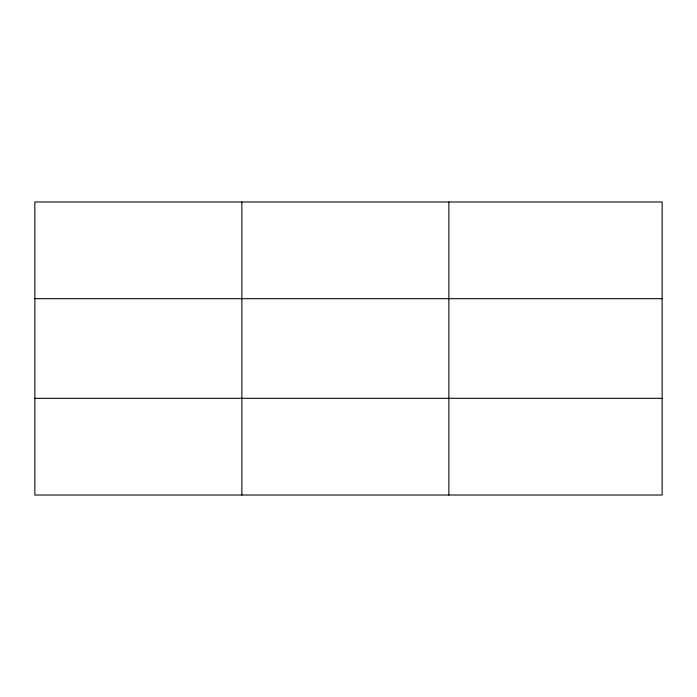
<?xml version="1.0" encoding="UTF-8"?>
<svg xmlns="http://www.w3.org/2000/svg" width="697" height="697" viewBox="0 0 697 697"><rect width="100%" height="100%" fill="white"/><g stroke="black" fill="none" stroke-linecap="round" stroke-linejoin="round"><path stroke-width="1.05" d="M241.859 201.973L241.859 495.027M448.868 201.973L448.868 495.027M662.15 398.318L662.15 495.027L34.85 495.027L34.85 201.973L662.15 201.973L662.15 398.318L34.85 398.318M34.85 298.682L662.15 298.682"/></g></svg>
